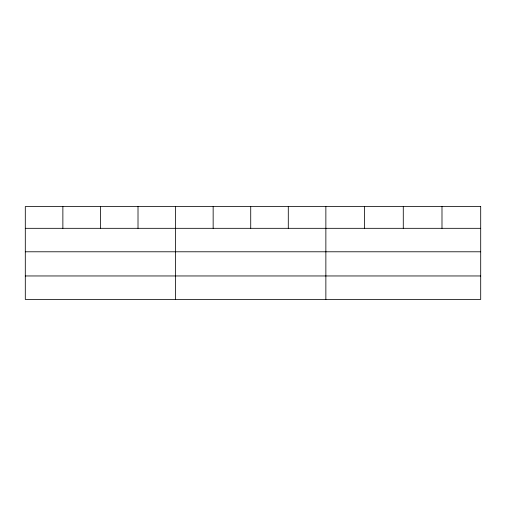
<?xml version="1.0" encoding="UTF-8"?>
<svg xmlns="http://www.w3.org/2000/svg" width="506" height="506" viewBox="0 0 506 506"><rect width="100%" height="100%" fill="white"/><g stroke="black" fill="none" stroke-linecap="round" stroke-linejoin="round"><path stroke-width="0.76" d="M25.3 228.32L480.7 228.32M25.3 251.786L480.7 251.786M25.3 275.96L480.7 275.96M441.991 206.575L441.991 228.32M403.282 206.575L403.282 228.32M364.573 206.575L364.573 228.32M325.864 206.575L325.864 299.425M288.293 206.575L288.293 228.32M250.723 206.575L250.723 228.32M213.152 206.575L213.152 228.32M175.582 206.575L175.582 299.425M138.011 206.575L138.011 228.32M100.441 206.575L100.441 228.32M62.87 206.575L62.87 228.32M480.7 206.575L25.3 206.575L25.3 299.425L480.7 299.425L480.7 206.575"/></g></svg>
